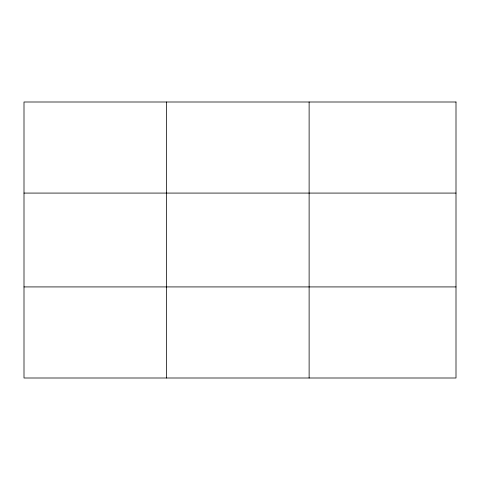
<?xml version="1.0" encoding="UTF-8"?>
<svg xmlns="http://www.w3.org/2000/svg" width="480" height="480" viewBox="0 0 480 480"><rect width="100%" height="100%" fill="white"/><g stroke="black" fill="none" stroke-linecap="round" stroke-linejoin="round"><path stroke-width="0.72" d="M166.56 378L166.56 102M309.12 378L309.12 102M24 193.08L456 193.08M24 286.92L456 286.92M456 102L456 378L24 378L24 102L456 102"/></g></svg>
